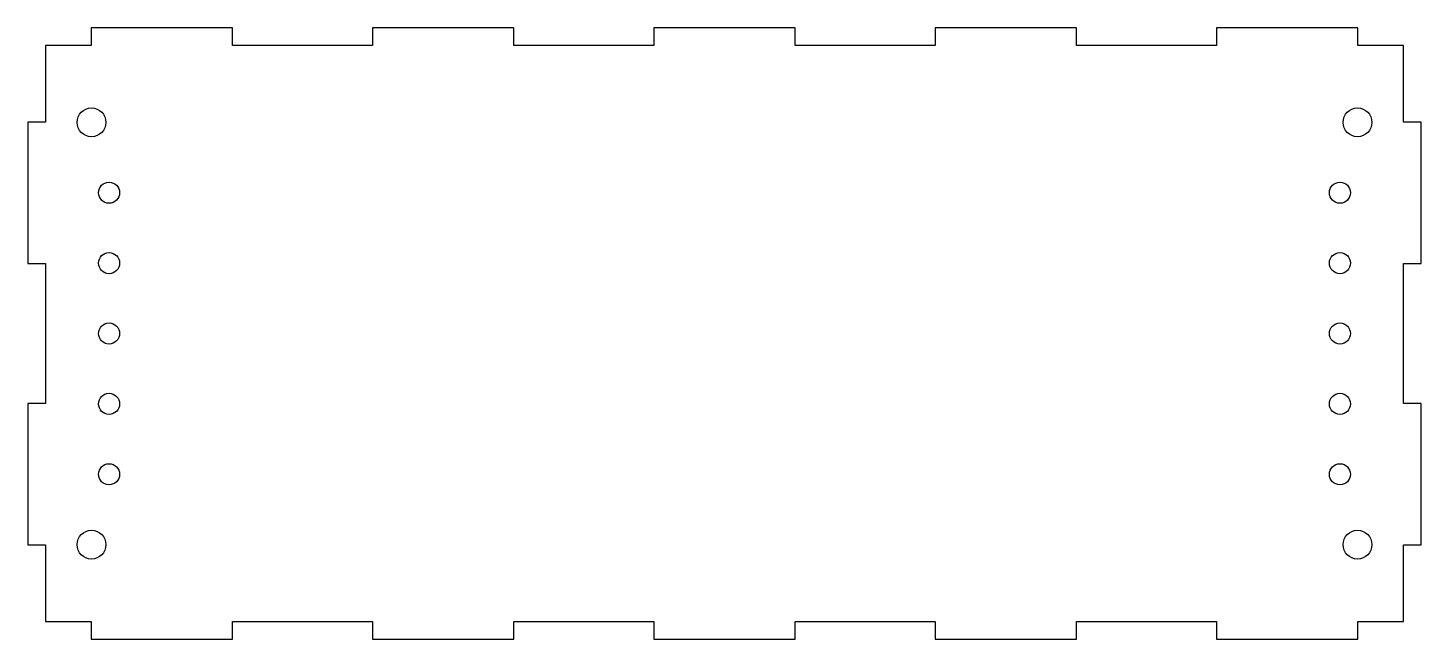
# Model space of a CAD drawing. Header units: millimetres. Extents: x -198 to 198, y -87 to 87.
import ezdxf

# ---------------------------------------------------------------- set-up
doc = ezdxf.new("R2010")
doc.units = ezdxf.units.MM

msp = doc.modelspace()

# ---------------------------------------------------------------- linework, layer by layer
at = {"color": 7, "linetype": 'Continuous', "lineweight": 25}
for p, q in [((-180.09, 86.79), (-180.1, 86.77)), ((-180.1, 86.77), (-180.1, 81.85)), ((-180.08, 86.8), (-180.09, 86.79)), ((-180.07, 86.82), (-180.08, 86.8)), ((-180.06, 86.83), (-180.07, 86.82)), ((-180.02, 86.85), (-180.06, 86.83)), ((-139.98, 86.85), (-180.02, 86.85)), ((-139.96, 86.84), (-139.98, 86.85)), ((-139.95, 86.83), (-139.96, 86.84)), ((-139.93, 86.82), (-139.95, 86.83)), ((-139.92, 86.81), (-139.93, 86.82)), ((-139.9, 86.77), (-139.92, 86.81)), ((-139.9, 81.85), (-139.9, 86.77)), ((-100.09, 86.79), (-100.1, 86.77)), ((-100.1, 86.77), (-100.1, 81.85)), ((-100.08, 86.8), (-100.09, 86.79)), ((-100.07, 86.82), (-100.08, 86.8)), ((-100.06, 86.83), (-100.07, 86.82)), ((-100.02, 86.85), (-100.06, 86.83)), ((-59.98, 86.85), (-100.02, 86.85)), ((-59.96, 86.84), (-59.98, 86.85)), ((-59.95, 86.83), (-59.96, 86.84)), ((-59.93, 86.82), (-59.95, 86.83)), ((-59.92, 86.81), (-59.93, 86.82)), ((-59.9, 86.77), (-59.92, 86.81)), ((-59.9, 81.85), (-59.9, 86.77)), ((-20.09, 86.79), (-20.1, 86.77)), ((-20.1, 86.77), (-20.1, 81.85)), ((-20.08, 86.8), (-20.09, 86.79)), ((-20.07, 86.82), (-20.08, 86.8)), ((-20.06, 86.83), (-20.07, 86.82)), ((-20.02, 86.85), (-20.06, 86.83)), ((20.02, 86.85), (-20.02, 86.85)), ((20.04, 86.84), (20.02, 86.85)), ((20.05, 86.83), (20.04, 86.84)), ((20.07, 86.82), (20.05, 86.83)), ((20.08, 86.81), (20.07, 86.82)), ((20.1, 86.77), (20.08, 86.81)), ((20.1, 81.85), (20.1, 86.77)), ((59.91, 86.79), (59.9, 86.77)), ((59.9, 86.77), (59.9, 81.85)), ((59.92, 86.8), (59.91, 86.79)), ((59.93, 86.82), (59.92, 86.8)), ((59.94, 86.83), (59.93, 86.82)), ((59.98, 86.85), (59.94, 86.83)), ((100.02, 86.85), (59.98, 86.85)), ((100.04, 86.84), (100.02, 86.85)), ((100.05, 86.83), (100.04, 86.84)), ((100.07, 86.82), (100.05, 86.83)), ((100.08, 86.81), (100.07, 86.82)), ((100.1, 86.77), (100.08, 86.81)), ((100.1, 81.85), (100.1, 86.77)), ((139.91, 86.79), (139.9, 86.77)), ((139.9, 86.77), (139.9, 81.85)), ((139.92, 86.8), (139.91, 86.79)), ((139.93, 86.82), (139.92, 86.8)), ((139.94, 86.83), (139.93, 86.82)), ((139.98, 86.85), (139.94, 86.83)), ((180.02, 86.85), (139.98, 86.85)), ((180.04, 86.84), (180.02, 86.85)), ((180.05, 86.83), (180.04, 86.84)), ((180.07, 86.82), (180.05, 86.83)), ((180.08, 86.81), (180.07, 86.82)), ((180.1, 86.77), (180.08, 86.81)), ((180.1, 81.85), (180.1, 86.77)), ((-193.09, 81.79), (-193.1, 81.77)), ((-193.1, 81.77), (-193.1, 60.1)), ((-193.08, 81.8), (-193.09, 81.79)), ((-193.07, 81.82), (-193.08, 81.8)), ((-193.06, 81.83), (-193.07, 81.82)), ((-193.02, 81.85), (-193.06, 81.83)), ((-180.1, 81.85), (-193.02, 81.85)), ((-100.1, 81.85), (-139.9, 81.85)), ((-20.1, 81.85), (-59.9, 81.85)), ((59.9, 81.85), (20.1, 81.85)), ((139.9, 81.85), (100.1, 81.85)), ((193.02, 81.85), (180.1, 81.85)), ((193.04, 81.84), (193.02, 81.85)), ((193.05, 81.83), (193.04, 81.84)), ((193.07, 81.82), (193.05, 81.83)), ((193.08, 81.81), (193.07, 81.82)), ((193.1, 81.77), (193.08, 81.81)), ((193.1, 60.1), (193.1, 81.77)), ((-198.09, 60.04), (-198.1, 60.02)), ((-198.1, 60.02), (-198.1, 19.98)), ((-198.08, 60.05), (-198.09, 60.04)), ((-198.07, 60.07), (-198.08, 60.05)), ((-198.06, 60.08), (-198.07, 60.07)), ((-198.02, 60.1), (-198.06, 60.08)), ((-193.1, 60.1), (-198.02, 60.1)), ((198.02, 60.1), (193.1, 60.1)), ((198.04, 60.09), (198.02, 60.1)), ((198.05, 60.08), (198.04, 60.09)), ((198.07, 60.07), (198.05, 60.08)), ((198.08, 60.06), (198.07, 60.07)), ((198.1, 60.02), (198.08, 60.06)), ((198.1, 19.98), (198.1, 60.02)), ((-198.1, 19.98), (-198.08, 19.94)), ((-198.08, 19.94), (-198.07, 19.93)), ((-198.07, 19.93), (-198.05, 19.92)), ((-198.05, 19.92), (-198.04, 19.91)), ((-198.04, 19.91), (-198.02, 19.9)), ((-198.02, 19.9), (-193.1, 19.9)), ((-193.1, 19.9), (-193.1, -19.9)), ((193.1, 19.9), (198.02, 19.9)), ((193.1, -19.9), (193.1, 19.9)), ((198.02, 19.9), (198.06, 19.92)), ((198.06, 19.92), (198.07, 19.93)), ((198.07, 19.93), (198.08, 19.95)), ((198.08, 19.95), (198.09, 19.96)), ((198.09, 19.96), (198.1, 19.98)), ((-198.09, -19.96), (-198.1, -19.98)), ((-198.1, -19.98), (-198.1, -60.02)), ((-198.08, -19.95), (-198.09, -19.96)), ((-198.07, -19.93), (-198.08, -19.95)), ((-198.06, -19.92), (-198.07, -19.93)), ((-198.02, -19.9), (-198.06, -19.92)), ((-193.1, -19.9), (-198.02, -19.9)), ((198.02, -19.9), (193.1, -19.9)), ((198.04, -19.91), (198.02, -19.9)), ((198.05, -19.92), (198.04, -19.91)), ((198.07, -19.93), (198.05, -19.92)), ((198.08, -19.94), (198.07, -19.93)), ((198.1, -19.98), (198.08, -19.94)), ((198.1, -60.02), (198.1, -19.98)), ((-198.1, -60.02), (-198.08, -60.06)), ((-198.08, -60.06), (-198.07, -60.07)), ((-198.07, -60.07), (-198.05, -60.08)), ((-198.05, -60.08), (-198.04, -60.09)), ((-198.04, -60.09), (-198.02, -60.1)), ((-198.02, -60.1), (-193.1, -60.1)), ((-193.1, -60.1), (-193.1, -81.77)), ((193.1, -60.1), (198.02, -60.1)), ((193.1, -81.77), (193.1, -60.1)), ((198.02, -60.1), (198.06, -60.08)), ((198.06, -60.08), (198.07, -60.07)), ((198.07, -60.07), (198.08, -60.05)), ((198.08, -60.05), (198.09, -60.04)), ((198.09, -60.04), (198.1, -60.02)), ((-193.1, -81.77), (-193.08, -81.81)), ((-193.08, -81.81), (-193.07, -81.82)), ((-193.07, -81.82), (-193.05, -81.83)), ((-193.05, -81.83), (-193.04, -81.84)), ((-193.04, -81.84), (-193.02, -81.85)), ((-193.02, -81.85), (-180.1, -81.85)), ((-180.1, -81.85), (-180.1, -86.77)), ((-139.9, -81.85), (-100.1, -81.85)), ((-139.9, -86.77), (-139.9, -81.85)), ((-100.1, -81.85), (-100.1, -86.77)), ((-59.9, -81.85), (-20.1, -81.85)), ((-59.9, -86.77), (-59.9, -81.85)), ((-20.1, -81.85), (-20.1, -86.77)), ((20.1, -81.85), (59.9, -81.85)), ((20.1, -86.77), (20.1, -81.85)), ((59.9, -81.85), (59.9, -86.77)), ((100.1, -81.85), (139.9, -81.85)), ((100.1, -86.77), (100.1, -81.85)), ((139.9, -81.85), (139.9, -86.77)), ((180.1, -81.85), (193.02, -81.85)), ((180.1, -86.77), (180.1, -81.85)), ((193.02, -81.85), (193.06, -81.83)), ((193.06, -81.83), (193.07, -81.82)), ((193.07, -81.82), (193.08, -81.8)), ((193.08, -81.8), (193.09, -81.79)), ((193.09, -81.79), (193.1, -81.77)), ((-180.1, -86.77), (-180.08, -86.81)), ((-180.08, -86.81), (-180.07, -86.82)), ((-180.07, -86.82), (-180.05, -86.83)), ((-180.05, -86.83), (-180.04, -86.84)), ((-180.04, -86.84), (-180.02, -86.85)), ((-180.02, -86.85), (-139.98, -86.85)), ((-139.98, -86.85), (-139.94, -86.83)), ((-139.94, -86.83), (-139.93, -86.82)), ((-139.93, -86.82), (-139.92, -86.8)), ((-139.92, -86.8), (-139.91, -86.79)), ((-139.91, -86.79), (-139.9, -86.77)), ((-100.1, -86.77), (-100.08, -86.81)), ((-100.08, -86.81), (-100.07, -86.82)), ((-100.07, -86.82), (-100.05, -86.83)), ((-100.05, -86.83), (-100.04, -86.84)), ((-100.04, -86.84), (-100.02, -86.85)), ((-100.02, -86.85), (-59.98, -86.85)), ((-59.98, -86.85), (-59.94, -86.83)), ((-59.94, -86.83), (-59.93, -86.82)), ((-59.93, -86.82), (-59.92, -86.8)), ((-59.92, -86.8), (-59.91, -86.79)), ((-59.91, -86.79), (-59.9, -86.77)), ((-20.1, -86.77), (-20.08, -86.81)), ((-20.08, -86.81), (-20.07, -86.82)), ((-20.07, -86.82), (-20.05, -86.83)), ((-20.05, -86.83), (-20.04, -86.84)), ((-20.04, -86.84), (-20.02, -86.85)), ((-20.02, -86.85), (20.02, -86.85)), ((20.02, -86.85), (20.06, -86.83)), ((20.06, -86.83), (20.07, -86.82)), ((20.07, -86.82), (20.08, -86.8)), ((20.08, -86.8), (20.09, -86.79)), ((20.09, -86.79), (20.1, -86.77)), ((59.9, -86.77), (59.92, -86.81)), ((59.92, -86.81), (59.93, -86.82)), ((59.93, -86.82), (59.95, -86.83)), ((59.95, -86.83), (59.96, -86.84)), ((59.96, -86.84), (59.98, -86.85)), ((59.98, -86.85), (100.02, -86.85)), ((100.02, -86.85), (100.06, -86.83)), ((100.06, -86.83), (100.07, -86.82)), ((100.07, -86.82), (100.08, -86.8)), ((100.08, -86.8), (100.09, -86.79)), ((100.09, -86.79), (100.1, -86.77)), ((139.9, -86.77), (139.92, -86.81)), ((139.92, -86.81), (139.93, -86.82)), ((139.93, -86.82), (139.95, -86.83)), ((139.95, -86.83), (139.96, -86.84)), ((139.96, -86.84), (139.98, -86.85)), ((139.98, -86.85), (180.02, -86.85)), ((180.02, -86.85), (180.06, -86.83)), ((180.06, -86.83), (180.07, -86.82)), ((180.07, -86.82), (180.08, -86.8)), ((180.08, -86.8), (180.09, -86.79)), ((180.09, -86.79), (180.1, -86.77))]:
    msp.add_line(p, q, dxfattribs=at)
for centre, radius in [((-180, 60), 4.1), ((180, 60), 4.1), ((-175, 40), 3), ((175, 40), 3), ((-175, 20), 3), ((175, 20), 3), ((-175, 0), 3), ((175, 0), 3), ((-175, -20), 3), ((175, -20), 3), ((-175, -40), 3), ((175, -40), 3), ((-180, -60), 4.1), ((180, -60), 4.1)]:
    msp.add_circle(centre, radius, dxfattribs=at)

doc.saveas('drawing.dxf')
